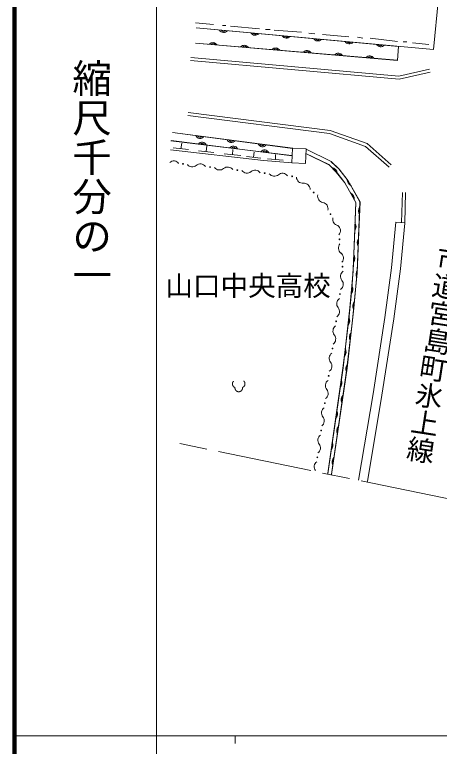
# Model space of a CAD drawing. Units: millimetres, scale not verified. Extents: x 40000 to 680000, y 20000 to 380000.
# Drawn here: x 40000 to 93950, y 203642 to 296588 of the extents above; entities that cross this region are included whole.
import ezdxf
from ezdxf.enums import TextEntityAlignment as Align

# ---------------------------------------------------------------- set-up
doc = ezdxf.new("R2010")
doc.units = ezdxf.units.MM
doc.header["$LTSCALE"] = 1000
doc.linetypes.add('CHAIN', pattern=[18.5, 12, -1.5, 3.5, -1.5])
for name, color, linetype, lineweight in [('M-BGD', 7, 'Continuous', 13), ('M-BMK', 2, 'CHAIN', 13), ('M-TTL', 2, 'Continuous', 140), ('M-TTL-BAND', 7, 'Continuous', 13)]:
    doc.layers.add(name, color=color, linetype=linetype, lineweight=lineweight)
doc.layers.add('M-BGD-HTXT', color=7, linetype='Continuous')
doc.styles.add('@ＭＳ ゴシック', font='')
doc.styles.add('ＭＳ ゴシック', font='')
doc.styles.get('@ＭＳ ゴシック').set_extended_font_data('@MS Gothic')
doc.styles.get('ＭＳ ゴシック').set_extended_font_data('MS Gothic')

msp = doc.modelspace()

# ---------------------------------------------------------------- linework, layer by layer
at = {"layer": 'M-BGD'}
for p, q in [((93218, 292164), (97599, 337639)), ((62989, 295541), (65263, 295315)), ((63047, 294895), (88761, 292552)), ((63053, 294916), (93218, 292164)), ((66421, 295209), (66820, 295209)), ((67420, 295129), (71097, 294791)), ((71856, 294712), (72441, 294681)), ((72963, 294633), (76456, 294349)), ((77357, 294238), (78148, 294159)), ((79124, 294080), (82431, 293760)), ((83534, 293724), (84245, 293618)), ((88642, 290782), (62960, 292961)), ((88624, 290795), (62986, 292971)), ((85170, 293618), (88620, 293191)), ((89367, 293120), (89829, 293120)), ((90540, 293013), (92603, 292800)), ((88775, 292573), (88642, 290782)), ((62388, 291144), (88819, 288785)), ((62353, 290745), (88846, 288381)), ((88819, 288785), (92708, 289669)), ((88846, 288381), (92796, 289279)), ((79992, 281493), (61989, 283757)), ((80085, 281884), (62038, 284154)), ((60046, 281628), (75309, 279590)), ((75324, 279609), (60073, 281633)), ((84793, 280208), (80085, 281884)), ((84585, 279858), (79992, 281493)), ((59822, 280562), (75178, 278678)), ((75253, 278671), (59893, 280584)), ((61107, 279557), (61245, 280281)), ((64334, 279188), (64413, 279903)), ((87559, 277197), (84585, 279858)), ((87826, 277495), (84793, 280208)), ((71620, 278075), (59782, 279405)), ((62095, 279441), (60119, 279674)), ((65314, 279068), (63354, 279307)), ((68738, 278677), (66634, 278907)), ((67686, 278792), (67722, 279458)), ((70361, 278471), (70425, 279132)), ((75294, 279644), (75205, 277763)), ((77015, 279563), (75294, 279644)), ((76926, 277681), (77015, 279563)), ((79908, 277534), (76986, 278946)), ((80197, 277949), (77012, 279489)), ((79979, 277486), (77054, 278892)), ((71287, 278362), (69434, 278579)), ((75238, 277747), (71620, 278075)), ((74129, 278099), (72135, 278278)), ((73132, 278189), (73152, 278805)), ((81194, 276992), (80197, 277949)), ((80206, 277912), (81243, 276946)), ((75205, 277763), (76926, 277681)), ((80823, 276655), (79908, 277534)), ((80860, 276577), (79979, 277486)), ((82371, 275495), (81194, 276992)), ((81954, 275217), (80823, 276655)), ((81953, 275214), (80860, 276577)), ((81243, 276946), (82379, 275470)), ((83331, 272736), (81953, 275214)), ((83352, 272706), (81954, 275217)), ((83858, 272827), (82371, 275495)), ((82379, 275470), (83870, 272800)), ((89150, 270168), (89269, 274011)), ((89549, 270128), (89669, 273999)), ((83000, 264001), (83352, 272706)), ((83160, 268156), (83331, 272736)), ((83499, 263968), (83858, 272827)), ((83870, 272800), (83714, 269008)), ((87863, 264436), (88415, 270207)), ((88420, 270218), (89516, 270143)), ((89006, 264305), (89559, 270098)), ((83714, 269008), (83522, 263789)), ((83011, 264301), (83160, 268156)), ((82582, 259350), (83000, 264001)), ((82819, 261723), (83011, 264301)), ((83080, 259300), (83499, 263968)), ((87015, 258116), (87863, 264436)), ((88153, 257952), (89006, 264305)), ((83522, 263789), (82926, 257782)), ((82436, 257846), (82819, 261723)), ((81723, 251742), (82582, 259350)), ((82219, 251678), (83080, 259300)), ((81747, 251981), (82436, 257846)), ((82926, 257782), (82170, 251363)), ((85525, 248439), (87015, 258116)), ((86660, 248257), (88153, 257952)), ((79771, 238345), (81747, 251981)), ((79772, 238262), (81723, 251742)), ((82170, 251363), (80244, 238204)), ((80266, 238190), (82219, 251678)), ((83697, 237461), (85525, 248439)), ((84831, 237272), (86660, 248257))]:
    msp.add_line(p, q, dxfattribs=at)
for points in [[(67819, 250039), (67813, 250033), (67806, 250028), (67800, 250022), (67794, 250016), (67789, 250009), (67783, 250003), (67777, 249997), (67772, 249990), (67766, 249984), (67761, 249977), (67756, 249970), (67751, 249963), (67746, 249956), (67741, 249949), (67737, 249942), (67732, 249935), (67728, 249928), (67723, 249920), (67719, 249913), (67715, 249906), (67711, 249898), (67708, 249890), (67704, 249883), (67701, 249875), (67697, 249867), (67694, 249859), (67691, 249851), (67688, 249843), (67685, 249835), (67683, 249827), (67680, 249819), (67678, 249811), (67676, 249803), (67674, 249794), (67672, 249786), (67670, 249778), (67668, 249769), (67667, 249761), (67666, 249753), (67664, 249744), (67663, 249736), (67663, 249727), (67662, 249719), (67661, 249710), (67661, 249702), (67661, 249693), (67660, 249685), (67661, 249676), (67661, 249668), (67661, 249659), (67662, 249651), (67662, 249642), (67663, 249634), (67664, 249625), (67665, 249617), (67666, 249609), (67668, 249600), (67669, 249592), (67671, 249584), (67673, 249575), (67675, 249567), (67677, 249559), (67679, 249551), (67681, 249542), (67684, 249534), (67687, 249526), (67690, 249518), (67693, 249510), (67696, 249502), (67699, 249495), (67702, 249487), (67706, 249479), (67710, 249471), (67713, 249464), (67717, 249456), (67721, 249449), (67726, 249441), (67730, 249434), (67734, 249427), (67739, 249420), (67744, 249413), (67749, 249406), (67754, 249399), (67759, 249392), (67764, 249385), (67769, 249379), (67775, 249372), (67780, 249366), (67786, 249359), (67792, 249353), (67798, 249347), (67804, 249341), (67810, 249335), (67816, 249329), (67822, 249324), (67829, 249318), (67835, 249312), (67842, 249307), (67848, 249302), (67855, 249297), (67862, 249292), (67869, 249287), (67876, 249282), (67883, 249278), (67890, 249273), (67898, 249269), (67905, 249264), (67913, 249260), (67920, 249256), (67928, 249253), (67935, 249249), (67943, 249245), (67951, 249242), (67959, 249239), (67967, 249235), (67975, 249232), (67983, 249230), (67991, 249227)], [(68941, 249238), (68949, 249240), (68957, 249243), (68965, 249247), (68972, 249250), (68980, 249253), (68988, 249257), (68996, 249261), (69003, 249265), (69011, 249269), (69018, 249273), (69025, 249277), (69033, 249282), (69040, 249286), (69047, 249291), (69054, 249295), (69061, 249300), (69068, 249305), (69075, 249311), (69081, 249316), (69088, 249321), (69094, 249327), (69101, 249332), (69107, 249338), (69113, 249344), (69119, 249350), (69125, 249356), (69131, 249362), (69137, 249368), (69143, 249375), (69148, 249381), (69153, 249388), (69159, 249394), (69164, 249401), (69169, 249408), (69174, 249415), (69179, 249422), (69183, 249429), (69188, 249436), (69192, 249443), (69197, 249451), (69201, 249458), (69205, 249466), (69209, 249473), (69213, 249481), (69216, 249488), (69220, 249496), (69223, 249504), (69226, 249512), (69229, 249520), (69232, 249528), (69235, 249536), (69238, 249544), (69240, 249552), (69243, 249560), (69245, 249568), (69247, 249577), (69249, 249585), (69251, 249593), (69252, 249602), (69254, 249610), (69255, 249618), (69256, 249627), (69258, 249635), (69258, 249644), (69259, 249652), (69260, 249661), (69260, 249669), (69261, 249678), (69261, 249686), (69261, 249695), (69261, 249703), (69260, 249712), (69260, 249720), (69259, 249729), (69258, 249737), (69257, 249745), (69256, 249754), (69255, 249762), (69254, 249771), (69252, 249779), (69251, 249787), (69249, 249796), (69247, 249804), (69245, 249812), (69243, 249820), (69240, 249829), (69238, 249837), (69235, 249845), (69232, 249853), (69229, 249861), (69226, 249869), (69223, 249877), (69220, 249884), (69216, 249892), (69212, 249900), (69209, 249907), (69205, 249915), (69201, 249922), (69197, 249930), (69192, 249937), (69188, 249944), (69183, 249952), (69179, 249959), (69174, 249966), (69169, 249973), (69164, 249979), (69159, 249986), (69153, 249993), (69148, 249999), (69142, 250006), (69137, 250012), (69131, 250018), (69125, 250025), (69119, 250031), (69113, 250037), (69107, 250042), (69100, 250048), (69094, 250054)], [(67991, 249227), (67990, 249218), (67989, 249210), (67988, 249201), (67987, 249193), (67987, 249185), (67987, 249176), (67987, 249168), (67987, 249159), (67987, 249151), (67987, 249142), (67988, 249134), (67988, 249126), (67989, 249117), (67990, 249109), (67991, 249100), (67993, 249092), (67994, 249084), (67995, 249075), (67997, 249067), (67999, 249059), (68001, 249051), (68003, 249042), (68005, 249034), (68008, 249026), (68010, 249018), (68013, 249010), (68016, 249002), (68019, 248994), (68022, 248986), (68025, 248979), (68028, 248971), (68032, 248963), (68036, 248956), (68039, 248948), (68043, 248941), (68047, 248933), (68052, 248926), (68056, 248919), (68060, 248911), (68065, 248904), (68069, 248897), (68074, 248890), (68079, 248883), (68084, 248877), (68089, 248870), (68095, 248863), (68100, 248857), (68106, 248850), (68111, 248844), (68117, 248838), (68123, 248832), (68129, 248826), (68135, 248820), (68141, 248814), (68147, 248808), (68154, 248803), (68160, 248797), (68167, 248792), (68173, 248787), (68180, 248782), (68187, 248777), (68194, 248772), (68201, 248767), (68208, 248763), (68215, 248758), (68222, 248754), (68229, 248749), (68237, 248745), (68244, 248741), (68252, 248738), (68259, 248734), (68267, 248730), (68275, 248727), (68282, 248723), (68290, 248720), (68298, 248717), (68306, 248714), (68314, 248712), (68322, 248709), (68330, 248707), (68338, 248704), (68346, 248702), (68355, 248700), (68363, 248698), (68371, 248696), (68379, 248695), (68388, 248693), (68396, 248692), (68405, 248691), (68413, 248690), (68421, 248689), (68430, 248688), (68438, 248688), (68447, 248687), (68455, 248687), (68463, 248687), (68472, 248687), (68480, 248687), (68489, 248687), (68497, 248688), (68506, 248688), (68514, 248689), (68522, 248690), (68531, 248691), (68539, 248692), (68548, 248694), (68556, 248695), (68564, 248697), (68572, 248699), (68581, 248701), (68589, 248703), (68597, 248705), (68605, 248707), (68613, 248710), (68621, 248712), (68629, 248715), (68637, 248718), (68645, 248721), (68653, 248724), (68660, 248728), (68668, 248731), (68676, 248735), (68683, 248739), (68691, 248743), (68698, 248747), (68706, 248751), (68713, 248755), (68720, 248759), (68727, 248764), (68734, 248769), (68741, 248773), (68748, 248778), (68755, 248783), (68762, 248788), (68768, 248794), (68775, 248799), (68781, 248805), (68788, 248810), (68794, 248816), (68800, 248822), (68806, 248828), (68812, 248834), (68818, 248840), (68823, 248846), (68829, 248852), (68834, 248859), (68840, 248865), (68845, 248872), (68850, 248879), (68855, 248885), (68860, 248892), (68865, 248899), (68869, 248906), (68874, 248913), (68878, 248921), (68883, 248928), (68887, 248935), (68891, 248943), (68895, 248950), (68898, 248958), (68902, 248965), (68905, 248973), (68909, 248981), (68912, 248989), (68915, 248997), (68918, 249005), (68921, 249012), (68923, 249021), (68926, 249029), (68928, 249037), (68930, 249045), (68933, 249053), (68934, 249061), (68936, 249070), (68938, 249078), (68939, 249086), (68941, 249094), (68942, 249103), (68943, 249111), (68944, 249120), (68945, 249128), (68945, 249136), (68946, 249145), (68946, 249153), (68946, 249162), (68946, 249170), (68946, 249179), (68946, 249187), (68945, 249196), (68945, 249204), (68944, 249212), (68943, 249221), (68942, 249229), (68941, 249238)]]:
    msp.add_lwpolyline(points, dxfattribs=at)
for centre, radius, start, end in [((66567, 294951), 625, 211.66406, 317.92426), ((66550, 294764), 312, 211.66406, 317.92426), ((70550, 294588), 625, 211.66406, 317.92426), ((70533, 294401), 312, 211.66406, 317.92426), ((74534, 294225), 625, 211.66406, 317.92426), ((74517, 294038), 312, 211.66406, 317.92426), ((65176, 292409), 625, 32.01795, 138.27816), ((65192, 292595), 312, 32.01795, 138.27816), ((78517, 293862), 625, 211.66406, 317.92426), ((78500, 293675), 312, 211.66406, 317.92426), ((82501, 293499), 625, 211.66406, 317.92426), ((82484, 293312), 312, 211.66406, 317.92426), ((86484, 293136), 625, 211.66406, 317.92426), ((86467, 292949), 312, 211.66406, 317.92426), ((69162, 292070), 625, 32.01795, 138.27816), ((69178, 292257), 312, 32.01795, 138.27816), ((73148, 291732), 625, 32.01795, 138.27816), ((73163, 291919), 312, 32.01795, 138.27816), ((77133, 291394), 625, 32.01795, 138.27816), ((77149, 291581), 312, 32.01795, 138.27816), ((81119, 291055), 625, 32.01795, 138.27816), ((81135, 291242), 312, 32.01795, 138.27816), ((85105, 290717), 625, 32.01795, 138.27816), ((85120, 290904), 312, 32.01795, 138.27816), ((63551, 281429), 567, 200.46737, 324.32239), ((63533, 281297), 283, 200.46737, 324.32239), ((67515, 280899), 567, 200.46737, 324.32239), ((63808, 279828), 567, 20.97518, 144.83021), ((63825, 279960), 283, 20.97518, 144.83021), ((67498, 280767), 283, 200.46737, 324.32239), ((67777, 279334), 567, 20.97518, 144.83021), ((71480, 280370), 567, 200.46737, 324.32239), ((71463, 280238), 283, 200.46737, 324.32239), ((67794, 279466), 283, 20.97518, 144.83021), ((71747, 278839), 567, 20.97518, 144.83021), ((71763, 278972), 283, 20.97518, 144.83021), ((60215, 277246), 760, 35.67087, 131.38459), ((61392, 277626), 50, 360, 180), ((61392, 277626), 50, 180, 360), ((62569, 278005), 760, 215.67087, 311.38459), ((63588, 276818), 806, 37.13055, 129.92491), ((64810, 277238), 50, 360, 180), ((64810, 277238), 50, 180, 360), ((66032, 277659), 806, 217.13055, 309.92491), ((67066, 276423), 806, 37.13055, 129.92491), ((80163, 276352), 819, 5.4639, 80.69651), ((80371, 276537), 454, 10.69213, 77.48911), ((68288, 276844), 50, 360, 180), ((68288, 276844), 50, 180, 360), ((69510, 277264), 806, 217.13055, 309.92491), ((70543, 276028), 806, 37.13055, 129.92491), ((71765, 276449), 50, 360, 180), ((71765, 276449), 50, 180, 360), ((72987, 276870), 806, 217.13055, 309.92491), ((74021, 275634), 806, 37.13055, 129.92491), ((75243, 276054), 50, 360, 180), ((75243, 276054), 50, 180, 360), ((76607, 275970), 806, 181.96928, 274.76364), ((76741, 274364), 806, 1.96928, 94.76364), ((83325, 275792), 1122, 185.11536, 237.94335), ((82903, 275515), 543, 182.28005, 237.09261), ((77982, 274004), 50, 360, 180), ((77982, 274004), 50, 180, 360), ((79296, 273513), 806, 166.78133, 259.57569), ((82233, 273149), 908, 355.67005, 62.46703), ((82565, 273333), 454, 355.67005, 62.46703), ((79004, 271929), 806, 346.78133, 79.57569), ((84580, 271608), 908, 144.24235, 211.03932), ((84201, 271623), 454, 144.24235, 211.03932), ((80108, 271257), 50, 360, 180), ((80108, 271257), 50, 180, 360), ((81211, 270584), 806, 166.78133, 259.57569), ((80572, 269148), 806, 319.94831, 52.74267), ((82457, 269660), 908, 324.47056, 31.26754), ((82836, 269646), 454, 324.47056, 31.26754), ((81253, 268050), 50, 360, 180), ((81253, 268050), 50, 180, 360), ((84422, 267614), 908, 144.49771, 211.29469), ((84043, 267628), 454, 144.49771, 211.29469), ((81934, 266952), 806, 139.94831, 232.74267), ((80959, 265670), 806, 319.94831, 52.74267), ((82305, 265664), 908, 324.38676, 31.18373), ((82684, 265650), 454, 324.38676, 31.18373), ((82202, 263337), 806, 125.69496, 218.48932), ((81640, 264572), 50, 360, 180), ((81640, 264572), 50, 180, 360), ((84350, 263580), 990, 145.29032, 205.90262), ((83927, 263609), 492, 144.55118, 205.60903), ((80940, 262335), 806, 305.69496, 38.48932), ((82086, 261708), 880, 320.29989, 29.57521), ((82449, 261676), 440, 320.22916, 29.42313), ((81720, 259871), 806, 125.69496, 218.48932), ((81330, 261103), 50, 360, 180), ((81330, 261103), 50, 180, 360), ((80459, 258868), 806, 305.69496, 38.48932), ((83867, 259590), 908, 140.93115, 207.72813), ((83490, 259627), 454, 140.93115, 207.72813), ((80849, 257636), 50, 360, 180), ((80849, 257636), 50, 180, 360), ((81683, 257745), 887, 319.34243, 27.92507), ((82048, 257705), 445, 319.23605, 27.64498), ((81238, 256404), 806, 125.69496, 218.48932), ((79977, 255401), 806, 305.69496, 38.48932), ((83432, 255600), 908, 139.88248, 206.67946), ((83056, 255644), 454, 139.88248, 206.67946), ((80367, 254169), 50, 360, 180), ((80367, 254169), 50, 180, 360), ((81195, 253779), 908, 319.90375, 26.70073), ((81571, 253735), 454, 319.90375, 26.70073), ((80757, 252937), 806, 125.69496, 218.48932), ((79496, 251935), 806, 305.69496, 38.48932), ((82999, 251620), 939, 140.89296, 205.20352), ((82588, 251672), 454, 139.88248, 206.67946), ((80275, 249471), 806, 125.69496, 218.48932), ((79886, 250703), 50, 360, 180), ((79886, 250703), 50, 180, 360), ((80670, 249835), 908, 318.35763, 25.1546), ((81045, 249780), 454, 318.35763, 25.1546), ((79014, 248468), 806, 305.69496, 38.48932), ((82392, 247647), 908, 138.27746, 205.07444), ((79404, 247236), 50, 360, 180), ((82017, 247702), 454, 138.27746, 205.07444), ((79794, 246004), 806, 125.69496, 218.48932), ((79404, 247236), 50, 180, 360), ((78533, 245001), 806, 305.69496, 38.48932), ((80096, 245876), 908, 318.35763, 25.1546), ((80472, 245822), 454, 318.35763, 25.1546), ((78923, 243769), 50, 360, 180), ((78923, 243769), 50, 180, 360), ((81813, 243689), 908, 138.27746, 205.07444), ((81438, 243744), 454, 138.27746, 205.07444), ((79312, 242537), 806, 125.69496, 218.48932), ((78099, 241548), 760, 304.23528, 39.949), ((79523, 241917), 908, 318.35763, 25.1546), ((79898, 241863), 454, 318.35763, 25.1546), ((78799, 239175), 760, 124.23528, 219.949), ((78449, 240362), 50, 360, 180), ((78449, 240362), 50, 180, 360), ((81234, 239731), 908, 138.27746, 205.07444), ((80859, 239786), 454, 138.27746, 205.07444)]:
    msp.add_arc(centre, radius, start, end, dxfattribs=at)
at = {"layer": 'M-BMK'}
msp.add_line((95764, 234938), (59703, 242358), dxfattribs=at)
at = {"layer": 'M-TTL'}
msp.add_line((40000, 380000), (40000, 20000), dxfattribs=at)
at = {"layer": 'M-TTL-BAND'}
for p, q in [((58000, 370000), (58000, 20000)), ((40000, 205000), (579000, 205000)), ((68000, 205000), (68000, 204000))]:
    msp.add_line(p, q, dxfattribs=at)

# ---------------------------------------------------------------- texts
at = {"layer": 'M-BGD-HTXT', "style": '@ＭＳ ゴシック'}
msp.add_text('市道宮島町氷上線', height=2566, rotation=261.203, dxfattribs=at).set_placement((93532, 267540), align=Align.BOTTOM_LEFT)
at = {"layer": 'M-BGD-HTXT', "style": 'ＭＳ ゴシック'}
msp.add_text('山口中央高校', height=2566, dxfattribs=at).set_placement((59151, 260104), align=Align.BOTTOM_LEFT)
at = {"layer": 'M-TTL-BAND', "style": '@ＭＳ ゴシック'}
msp.add_text('縮尺千分の一', height=3666, rotation=270, dxfattribs=at).set_placement((49777, 261030), align=Align.MIDDLE_RIGHT)

doc.saveas('drawing.dxf')
